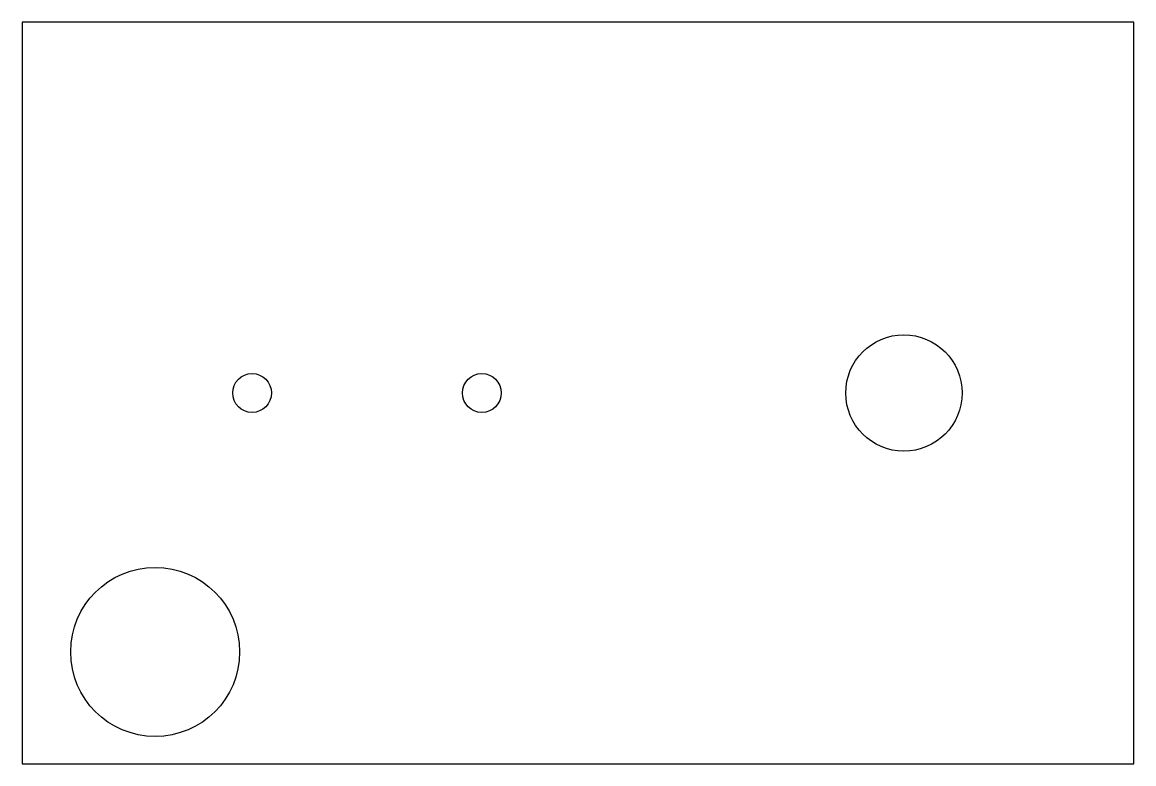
# Model space of a CAD drawing. Header units: millimetres. Extents: x -611 to -461, y -238 to -138.
import ezdxf

# ---------------------------------------------------------------- set-up
doc = ezdxf.new("R2010")
doc.units = ezdxf.units.MM
doc.layers.get('0').update_dxf_attribs({"linetype": 'CONTINUOUS'})

msp = doc.modelspace()

# ---------------------------------------------------------------- linework, layer by layer
msp.add_lwpolyline([(-460.95, -138.29), (-610.95, -138.29), (-610.95, -238.29), (-460.95, -238.29)], close=True)
for centre, radius in [((-491.97, -188.29), 7.85), ((-579.93, -188.29), 2.62), ((-548.92, -188.29), 2.62), ((-593.01, -223.21), 11.4)]:
    msp.add_circle(centre, radius)

doc.saveas('drawing.dxf')
